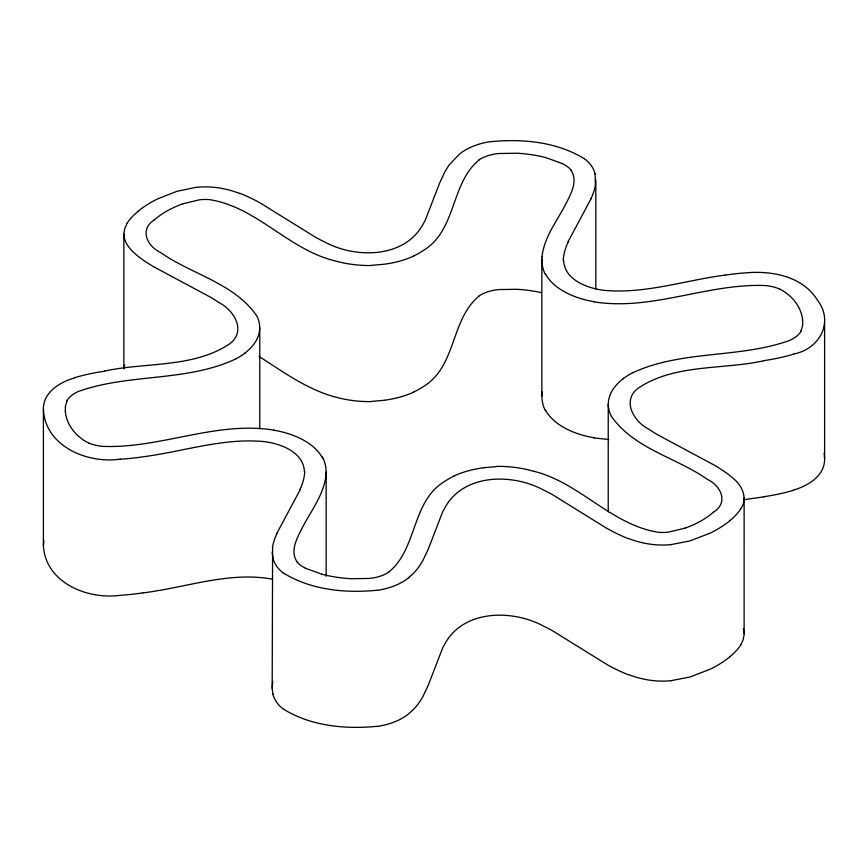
<?xml version="1.0" encoding="UTF-8"?>
<svg xmlns="http://www.w3.org/2000/svg" width="868" height="868" viewBox="0 0 868 868"><rect width="100%" height="100%" fill="white"/><g stroke="black" fill="none" stroke-linecap="round" stroke-linejoin="round"><path stroke-width="1.3" d="M272.867 694.042L272.183 688.215L272.606 547.035M272.183 688.215L272.606 683.105M595.133 173.958L595.394 184.895M142.905 592.855A155.697 89.892 0 0 1 120.229 595.296C87.733 599.896 45.342 582.754 43.4 545.636L43.4 409.555C42.847 392.195 60.109 382.083 74.724 377.84M43.4 545.636L43.856 540.493M123.874 368.9L123.885 233.318L124.829 228.262L127.043 223.521M763.504 360.838C722.165 369.909 674.284 363.638 637.893 388.387C621.369 401.179 634.356 422.141 649.08 429.345A181.412 104.735 0 0 0 657.282 434.586L714.397 465.215A177.126 102.261 0 0 1 726.841 473.244L730.422 476.044A102.836 59.371 0 0 1 732.939 478.181C741.771 485.038 748.173 498.102 740.957 508.398M744.126 497.755L744.115 634.682L743.171 639.738L740.957 644.479M725.095 275.145A155.535 89.795 0 0 1 747.771 272.704C773.431 270.74 803.312 276.838 817.667 300.469C834.517 322.538 818.817 349.663 793.276 354.079M824.6 322.364L824.6 458.445C825.153 475.805 807.902 485.917 793.276 490.16M326.042 475.002C323.938 494.217 311.645 510.058 302.856 526.659C297.615 537.01 289.413 550.735 297.095 561.878M541.957 256.928C544.062 237.702 556.355 221.861 565.144 205.26C570.385 194.909 578.587 181.184 570.905 170.041M541.957 392.998L542.066 391.793M123.95 368.542L124.58 365.146M299.981 490.073L277.066 532.974M568.019 241.846L590.934 198.946M66.999 401.092L65.425 406.105L65.252 411.888M801.001 330.827L802.575 325.815L802.748 320.032M154.124 220.005C139.271 229.651 147.126 246.219 160.645 252.577C191.947 274.559 234.284 283.142 256.787 315.898A72.955 42.12 0 0 1 245.145 352.918M713.876 511.914C728.729 502.268 720.874 485.7 707.355 479.342C676.053 457.36 633.716 448.778 611.213 416.022A72.955 42.12 0 0 1 622.855 379.001M408.654 577.687L413.342 573.466A94.341 54.467 0 0 0 416.087 570.428L417.953 568.084A148.417 85.682 0 0 0 423.237 559.795L428.293 549.064L442.539 512.196A211.727 122.236 0 0 1 444.091 509.223C462.286 473.461 511.881 472.973 543.411 489.953A178.081 102.815 0 0 1 552.547 494.695L606.862 528.384M478.908 160.146C450.318 183.658 456.633 230.91 422.9 250.776A76.037 43.899 0 0 1 416.933 254.346L413.689 255.973M478.908 296.227C450.329 319.739 456.633 366.99 422.9 386.857A76.037 43.899 0 0 1 416.933 390.426L413.689 392.054M389.092 571.773C417.682 548.261 411.367 501.02 445.1 481.143A76.037 43.899 0 0 1 451.067 477.574L454.311 475.946M234.968 359.319C185.785 382.029 128.931 373.359 78.489 391.425A33.754 19.487 0 0 0 66.727 401.049M633.032 372.611C682.215 349.891 739.069 358.56 789.511 340.495A33.754 19.487 0 0 0 801.272 330.871M182.888 203.774L199.477 199.803A30.337 17.512 0 0 1 209.231 199.586C256.375 206.703 288.219 249.29 334.104 260.639M685.112 528.145L668.523 532.117A30.326 17.512 0 0 1 658.779 532.334C611.625 525.227 579.781 482.63 533.896 471.281M104.496 371.092C145.846 362.021 193.716 368.271 230.107 343.533C246.631 330.741 233.644 309.778 218.92 302.574A181.336 104.692 0 0 0 210.718 297.333L153.603 266.704M763.504 496.908L744.625 499.599M725.073 275.102C684.646 280.353 644.566 294.328 603.401 290.27C586.866 288.046 564.558 279.876 563.592 260.378M142.927 592.898C185.861 587.69 229.022 571.144 272.617 579.184M490.908 141.69C522.471 138.576 556.746 141.809 584.251 158.692M377.092 590.24C345.529 593.343 311.254 590.11 283.749 573.227M377.092 726.31C345.529 729.424 311.254 726.19 283.749 709.308M384.144 400.322L371.613 401.374M483.856 467.678L496.387 466.626M670.855 544.627L689.919 540.938L710.176 533.126A114.283 65.979 0 0 0 730.021 520.572M670.855 680.707L689.919 677.018L710.176 669.206A114.283 65.979 0 0 0 730.021 656.653M120.218 459.15C87.733 463.892 45.342 446.629 43.4 409.555M371.613 265.304L384.144 264.241A72.847 42.055 0 0 0 413.765 256.038M608.848 439.534L594.298 437.939M594.298 301.869C652.378 311.145 708.158 282.935 765.977 285.594A31.823 18.369 0 0 1 779.551 289.011M273.702 430.061C215.622 420.785 159.842 448.984 102.023 446.326A31.823 18.369 0 0 1 88.449 442.908M322.191 574.312L305.493 568.29M334.104 396.719C306.371 388.907 282.849 371.645 258.892 356.357M239.839 193.456L232.266 190.906A69.288 40.004 0 0 0 224.356 188.898L223 188.627A53.946 31.15 0 0 0 195.723 187.379L176.779 191.361L157.824 198.794A114.305 65.99 0 0 0 137.979 211.347M628.161 538.464L635.734 541.014A70.351 40.612 0 0 0 642.298 542.728L645 543.292A53.87 31.096 0 0 0 670.866 544.681M628.161 674.544L635.734 677.094A70.351 40.612 0 0 0 642.298 678.809L645 679.373A53.87 31.096 0 0 0 670.866 680.762M779.507 289.055L780.484 289.511A40.644 23.469 0 0 1 787.102 293.742L790.965 297.008A88.46 51.071 0 0 1 802.542 320.042M88.493 442.864L87.516 442.409A40.644 23.469 0 0 1 80.898 438.177L77.035 434.911A88.46 51.071 0 0 1 65.458 411.888M562.507 163.629L545.809 157.607A92.572 53.447 0 0 0 516.97 153.213L498.829 153.538A33.277 19.215 0 0 0 478.745 160.059M545.234 273.821L545.874 274.993M545.234 409.902L545.874 411.074M322.126 456.926L322.766 458.098M743.355 628.823L744.126 633.824M272.867 557.961L272.183 552.135M824.177 453.172L824.6 458.445M304.408 471.541C303.442 452.044 281.134 443.874 264.599 441.649C223.434 437.591 183.354 451.566 142.927 456.828A155.697 89.892 0 0 1 120.229 459.215M123.874 234.176C123.994 242.129 129.43 248.704 135.061 253.738A102.793 59.349 0 0 0 137.578 255.876L141.191 258.653A177.213 102.316 0 0 0 153.625 266.693M608.229 404.13L608.229 511.914M595.817 179.784L595.817 288.914M541.849 259.348L541.849 396.025M326.151 471.975L326.151 576.319M259.771 327.789L259.771 428.846M741.077 644.512A88.21 50.93 0 0 1 729.923 656.609M793.417 490.322A143.762 83.002 0 0 1 763.449 496.778M272.476 683.105A161.35 93.158 0 0 1 272.845 681.38M283.608 709.373A55.096 31.812 0 0 1 272.964 694.042M377.157 726.473A55.498 32.04 0 0 0 408.676 713.778L413.342 709.536A94.341 54.467 0 0 0 416.087 706.509L417.953 704.165A148.417 85.682 0 0 0 423.237 695.876L428.293 685.145L442.539 648.277A211.727 122.236 0 0 1 444.091 645.304C462.286 609.542 511.881 609.043 543.411 626.034A178.081 102.815 0 0 1 552.547 630.776L606.862 664.465A150.045 86.626 0 0 0 628.041 674.642M371.623 401.602A76.97 44.442 0 0 1 334.158 396.654M413.765 392.119A72.847 42.055 0 0 1 384.133 400.267M478.745 296.14A33.277 19.215 0 0 1 498.818 289.554L516.97 289.294A92.572 53.447 0 0 1 541.534 292.679M545.017 409.935A91.021 52.557 0 0 1 542.066 393.009M594.363 437.819A71.881 41.501 0 0 1 546.081 411.041M741.077 508.431A88.21 50.93 0 0 1 729.923 520.54M793.417 354.242A143.762 83.002 0 0 1 763.449 360.697M563.224 260.367A135.538 78.25 0 0 1 568.28 241.89M595.524 184.895A161.339 93.147 0 0 1 590.837 198.935M584.392 158.627A55.096 31.812 0 0 1 595.036 173.958M490.843 141.527A55.509 32.051 0 0 0 459.324 154.222L449.461 164.627A152.019 87.766 0 0 0 444.763 172.124L439.707 182.855L425.461 219.723A211.933 122.355 0 0 1 423.909 222.696C405.714 258.458 356.119 258.957 324.589 241.966A178.005 102.771 0 0 1 315.453 237.224L261.138 203.535A150.066 86.637 0 0 0 239.959 193.358M126.923 223.488A88.221 50.93 0 0 1 138.077 211.391M74.583 377.678A143.752 82.992 0 0 1 104.551 371.222M304.766 471.552A135.31 78.12 0 0 1 299.72 490.029M272.476 547.024A161.35 93.158 0 0 1 277.163 532.995M283.608 573.292A55.096 31.812 0 0 1 272.964 557.961M408.676 577.697A55.498 32.04 0 0 1 377.157 590.392M628.041 538.561A150.045 86.626 0 0 1 606.971 528.33M496.377 466.398A76.97 44.442 0 0 1 533.842 471.346M454.235 475.881A72.847 42.055 0 0 1 483.867 467.733M389.255 571.86A33.277 19.215 0 0 1 369.182 578.446L351.03 578.706A92.572 53.447 0 0 1 322.202 574.301M305.536 568.258A33.364 19.259 0 0 1 296.954 561.911M322.983 458.065A91.021 52.557 0 0 1 325.934 474.991M273.637 430.181A71.881 41.501 0 0 1 321.919 456.959M245.232 352.961A73.682 42.532 0 0 1 234.968 359.309M154.254 220.06A89.198 51.505 0 0 1 182.92 203.806M371.623 265.521A76.97 44.442 0 0 1 334.158 260.574M562.464 163.661A33.364 19.259 0 0 1 571.046 170.009M545.017 273.854A91.021 52.557 0 0 1 542.066 256.928M594.363 301.738A71.881 41.501 0 0 1 546.081 274.961M622.768 378.958A73.682 42.532 0 0 1 633.032 372.611M713.746 511.87A89.209 51.505 0 0 1 685.08 528.113"/></g></svg>
